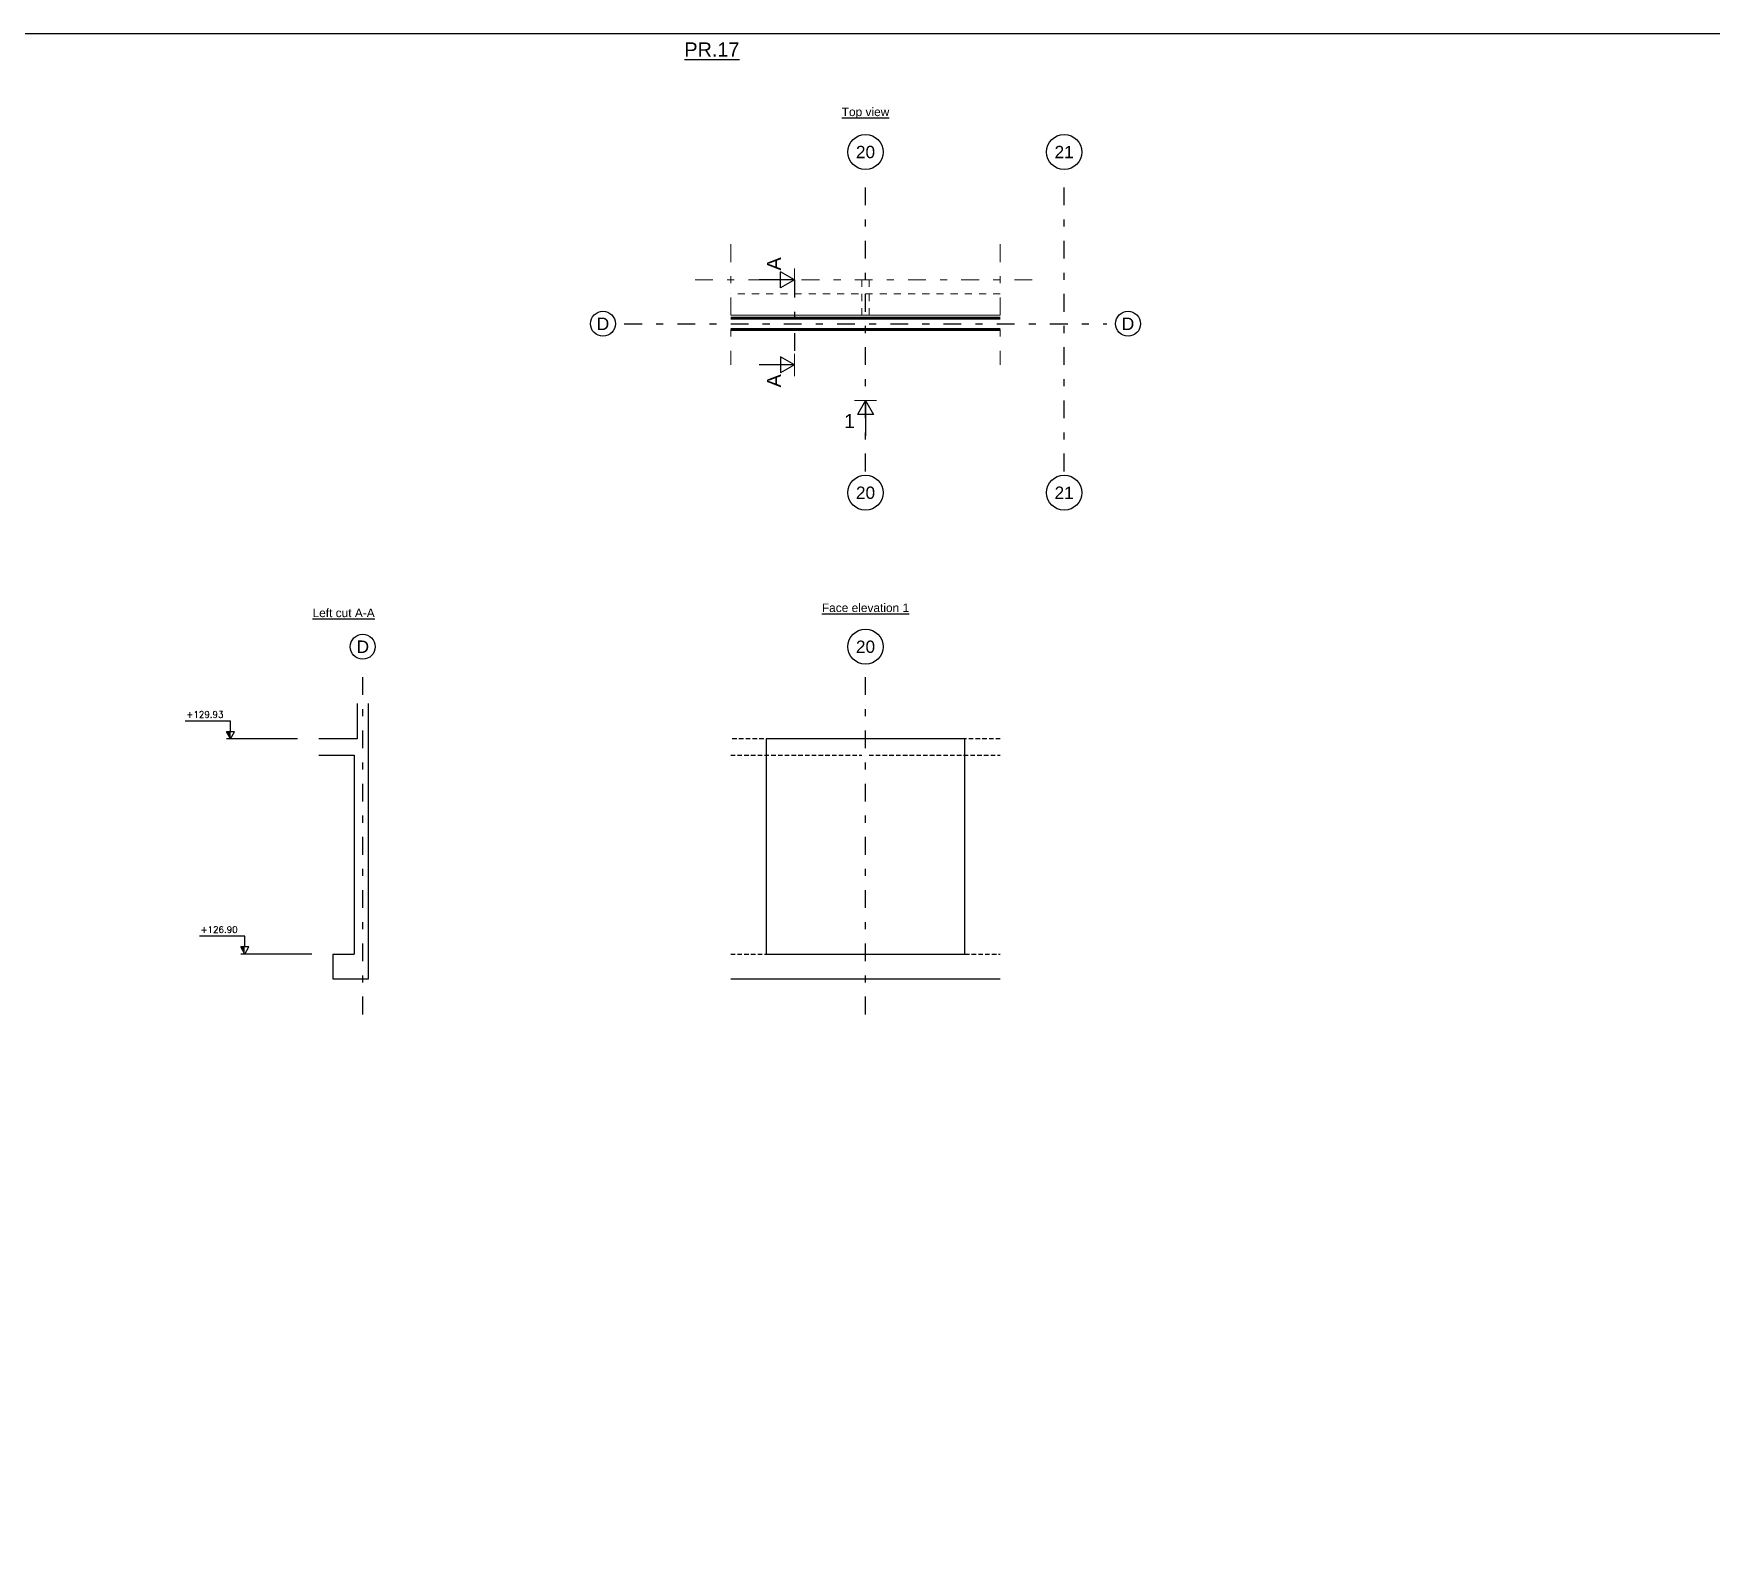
# Model space of a CAD drawing. Header units: millimetres. Extents: x -21776 to 63757, y -7870 to 8483.
# Drawn here: x 31835 to 34200, y -4478 to -2361 of the extents above; entities that cross this region are included whole.
import ezdxf
from ezdxf.enums import TextEntityAlignment as Align

# ---------------------------------------------------------------- set-up
doc = ezdxf.new("R2010")
doc.units = ezdxf.units.MM
for name, pattern in [('CACHE', [9.525, 6.35, -3.175]), ('GrDotted', [0.4, 0.1, -0.1, 0.1, -0.1]), ('GrFeatureAxis', [0.85, 0.25, -0.2, 0.1, -0.2, 0.1])]:
    doc.linetypes.add(name, pattern=pattern)
for name, color, linetype in [('Grid', 7, 'Continuous'), ('K_ENT_M_Building_PR.17', 7, 'Continuous'), ('K_FOT_M_Building_PR.17', 7, 'Continuous'), ('K_FOT_M_Building_V.46', 7, 'Continuous'), ('K_wAL_M_Building_PR.17', 7, 'Continuous'), ('préfa v', 2, 'Continuous'), ('STR_VOI-POT', 6, 'Continuous')]:
    doc.layers.add(name, color=color, linetype=linetype)
doc.styles.add('GrCut', font='swissli.ttf', dxfattribs={"height": 0.2})
doc.styles.add('GrDimensions', font='simplex.shx')
doc.styles.add('GrElevation', font='swissli.ttf', dxfattribs={"height": 0.2})
doc.styles.add('GrGrid', font='ARIAL.TTF', dxfattribs={"height": 0.17})
doc.styles.add('GrTitleDrawing', font='swissli.ttf', dxfattribs={"height": 0.2})

# ---------------------------------------------------------------- blocks, each defined once
blk = doc.blocks.new('World Level Arrow 5_i')
at = {"color": 7, "linetype": 'Continuous', "lineweight": -3, "extrusion": (0, -1.22461e-16, -1)}
for p, q in [((0, 9.43), (0, -0.57)), ((-1, 0.57), (-1, -0.57)), ((0, 0), (-1, 0.57)), ((0, 0), (-1, -0.57))]:
    blk.add_line(p, q, dxfattribs=at)
blk.add_solid([(1, -0.57), (0, 0), (1, 0)], dxfattribs=at)

msp = doc.modelspace()

# ---------------------------------------------------------------- linework, layer by layer
at = {"layer": 'Grid', "color": 4, "linetype": 'GrFeatureAxis', "lineweight": 25, "ltscale": 100}
for p, q in [((33007.60524, -2977.80257), (33007.60524, -2557.80007)), ((33287.60524, -2977.80257), (33287.60524, -2557.80007)), ((32667.60524, -2769.80257), (33347.60524, -2769.80257)), ((32299.0435, -3742.79641), (32299.0435, -3254.79541)), ((33007.60524, -3742.79641), (33007.60524, -3254.79541))]:
    msp.add_line(p, q, dxfattribs=at)
at = {"layer": 'Grid', "color": 1, "linetype": 'Continuous', "lineweight": 25, "ltscale": 100}
for centre, major_axis, start_param, end_param in [((33007.60524, -2527.80007), (17.51464, 17.51464), 5.4977871438, 11.780972451), ((33287.60524, -2527.80007), (17.51464, 17.51464), 5.4977871438, 11.780972451), ((32637.60524, -2769.80257), (12.4308, 12.4308), 5.4977871438, 11.780972451), ((33377.60524, -2769.80257), (12.4308, 12.4308), 5.4977871438, 11.780972451), ((33007.60524, -3007.80257), (17.51464, 17.51464), 5.4977871438, 11.780972451), ((33287.60524, -3007.80257), (17.51464, 17.51464), 5.4977871438, 11.780972451), ((32299.0435, -3224.79541), (-12.4308, 12.4308), 3.926990817, 10.2101761242), ((33007.60524, -3224.79541), (-17.51464, 17.51464), 3.926990817, 10.2101761242)]:
    msp.add_ellipse(centre, major_axis=major_axis, ratio=1, start_param=start_param, end_param=end_param, dxfattribs=at)
at = {"layer": 'K_ENT_M_Building_PR.17', "color": 9, "linetype": 'GrFeatureAxis', "lineweight": 20, "ltscale": 100}
for p, q in [((32817.60524, -2657.80007), (32817.60524, -2827.80257)), ((33197.60524, -2657.80007), (33197.60524, -2827.80257)), ((32767.60524, -2707.80007), (33247.60524, -2707.80007))]:
    msp.add_line(p, q, dxfattribs=at)
at = {"layer": 'K_ENT_M_Building_PR.17', "color": 7, "linetype": 'Continuous', "lineweight": -3, "ltscale": 100}
for p, q in [((32887.60524, -2707.80007), (32857.60524, -2707.80007)), ((32907.60524, -2707.80007), (32887.60524, -2696.45376)), ((32887.60524, -2719.14637), (32887.60524, -2696.45376)), ((32907.60524, -2707.80007), (32887.60524, -2707.80007)), ((32907.60524, -2707.80007), (32887.60524, -2719.14637)), ((33007.60524, -2877.80257), (32996.25893, -2897.80257)), ((33007.60524, -2877.80257), (33018.95154, -2897.80257)), ((33007.60524, -2877.80257), (33007.60524, -2897.80257)), ((33018.95154, -2897.80257), (32996.25893, -2897.80257)), ((33007.60524, -2897.80257), (33007.60524, -2927.80257))]:
    msp.add_line(p, q, dxfattribs=at)
at = {"layer": 'K_ENT_M_Building_PR.17', "color": 7, "linetype": 'Continuous', "lineweight": -3, "ltscale": 100, "extrusion": (0, -1.22461e-16, -1)}
for p, q in [((32887.60524, -2827.80257), (32857.60524, -2827.80257)), ((32907.60524, -2827.80257), (32887.60524, -2816.45626)), ((32887.60524, -2816.45626), (32887.60524, -2839.14887)), ((32907.60524, -2827.80257), (32887.60524, -2827.80257)), ((32907.60524, -2827.80257), (32887.60524, -2839.14887))]:
    msp.add_line(p, q, dxfattribs=at)
at = {"layer": 'K_ENT_M_Building_PR.17', "color": 120, "linetype": 'Continuous', "lineweight": -3}
for p, q in [((32107.71404, -3329.79541), (32048.71404, -3329.79541)), ((32107.71404, -3329.79541), (32048.71404, -3329.79541)), ((32112.71404, -3329.79541), (32107.71404, -3329.79541)), ((32112.71404, -3329.79541), (32107.71404, -3329.79541)), ((32112.71404, -3344.79541), (32112.71404, -3329.79541)), ((32112.71404, -3344.79541), (32112.71404, -3329.79541)), ((32127.71634, -3632.79641), (32068.71634, -3632.79641)), ((32127.71634, -3632.79641), (32068.71634, -3632.79641)), ((32132.71634, -3632.79641), (32127.71634, -3632.79641)), ((32132.71634, -3632.79641), (32127.71634, -3632.79641)), ((32132.71634, -3647.79641), (32132.71634, -3632.79641)), ((32132.71634, -3647.79641), (32132.71634, -3632.79641))]:
    msp.add_line(p, q, dxfattribs=at)
at = {"layer": 'K_ENT_M_Building_PR.17', "color": 7, "linetype": 'Continuous', "lineweight": -3, "ltscale": 100, "const_width": 1.2}
for points in [[(32907.62514, -2723.72527), (32907.58533, -2691.87486)], [(33023.53044, -2877.78266), (32991.68003, -2877.82247)]]:
    msp.add_lwpolyline(points, dxfattribs=at)
at = {"layer": 'K_ENT_M_Building_PR.17', "color": 7, "linetype": 'GrFeatureAxis', "lineweight": -3, "ltscale": 100}
msp.add_lwpolyline([(32907.60524, -2707.80007), (32907.60524, -2827.80257)], dxfattribs=at)
at = {"layer": 'K_ENT_M_Building_PR.17', "color": 7, "linetype": 'Continuous', "lineweight": -3, "ltscale": 100, "extrusion": (0, -1.22461e-16, -1), "const_width": 1.2}
msp.add_lwpolyline([(-32907.62514, -2811.87736), (-32907.58533, -2843.72777)], dxfattribs=at)
at = {"layer": 'K_FOT_M_Building_PR.17', "color": 9, "linetype": 'GrDotted', "lineweight": 15, "ltscale": 100}
msp.add_line((33197.60524, -2727.80242), (32817.60524, -2727.80234), dxfattribs=at)
at = {"layer": 'K_FOT_M_Building_V.46', "color": 4, "linetype": 'Continuous', "ltscale": 100}
msp.add_line((32817.60524, -3692.79641), (33197.60524, -3692.79641), dxfattribs=at)
msp.add_lwpolyline([(33147.60524, -3657.79541), (33147.60524, -3354.79541), (32867.60524, -3354.79541), (32867.60524, -3657.79541)], close=True, dxfattribs=at)
at = {"layer": 'K_wAL_M_Building_PR.17', "color": 9, "linetype": 'GrDotted', "lineweight": 15, "ltscale": 100}
for p, q in [((33002.60524, -2757.80007), (33002.60524, -2707.80007)), ((33012.60524, -2707.80007), (33012.60524, -2757.80007)), ((33012.60524, -2757.80007), (33002.60524, -2757.80007))]:
    msp.add_line(p, q, dxfattribs=at)
at = {"layer": 'K_wAL_M_Building_PR.17', "color": 6, "linetype": 'Continuous', "lineweight": 20, "ltscale": 100}
for p, q in [((32867.60524, -2757.80007), (32817.60524, -2757.80007)), ((33002.60524, -2757.80007), (32867.60524, -2757.80007)), ((33147.60524, -2757.80007), (33012.60524, -2757.80007)), ((33197.60524, -2757.80007), (33147.60524, -2757.80007))]:
    msp.add_line(p, q, dxfattribs=at)
at = {"layer": 'K_wAL_M_Building_PR.17', "color": 6, "linetype": 'Continuous', "lineweight": 60, "ltscale": 100}
for p, q in [((33197.60524, -2761.80257), (32817.60524, -2761.80257)), ((32817.60524, -2777.80257), (33197.60524, -2777.80257))]:
    msp.add_line(p, q, dxfattribs=at)
at = {"layer": 'préfa v', "color": 2, "ltscale": 3}
for p, q in [((32291.0435, -3304.79541), (32291.0435, -3354.79541)), ((32307.0435, -3354.79541), (32307.0435, -3304.79541)), ((32287.03358, -3354.79541), (32237.041, -3354.79541)), ((32291.0435, -3354.79541), (32287.041, -3354.79541)), ((32307.0435, -3657.79541), (32307.0435, -3354.79541)), ((32237.041, -3377.79541), (32287.041, -3377.79541)), ((32287.041, -3377.79541), (32287.041, -3657.79541)), ((32257.0433, -3657.79641), (32287.041, -3657.79541)), ((32257.0433, -3657.79641), (32257.0433, -3692.79641)), ((32307.0435, -3692.79641), (32307.0435, -3657.79641)), ((32257.0433, -3692.79641), (32307.0435, -3692.79641))]:
    msp.add_line(p, q, dxfattribs=at)
at = {"layer": 'STR_VOI-POT', "color": 7, "linetype": 'CACHE'}
for p, q in [((33197.60524, -3354.79541), (32817.60524, -3354.79541)), ((32817.60524, -3377.79541), (33002.60524, -3377.79541)), ((33012.60524, -3377.79541), (33197.60524, -3377.79541)), ((32817.60524, -3657.79541), (32867.60524, -3657.79541)), ((32867.60524, -3657.79541), (33147.60524, -3657.79541)), ((33147.60524, -3657.79541), (33197.60524, -3657.79541))]:
    msp.add_line(p, q, dxfattribs=at)
at = {"layer": 'STR_VOI-POT'}
msp.add_lwpolyline([(-14626.05801, -2360.94219), (63756.79188, -2360.94219), (63756.79188, -6687.41341), (-14626.05801, -6687.41341)], close=True, dxfattribs=at)

# ---------------------------------------------------------------- block references
at = {"layer": 'K_ENT_M_Building_PR.17', "color": 120, "linetype": 'Continuous', "lineweight": -3, "xscale": 10, "yscale": 10, "zscale": 10, "rotation": 270}
for p in [(32112.71404, -3354.79541), (32112.71404, -3354.79541), (32132.71634, -3657.79641), (32132.71634, -3657.79641)]:
    msp.add_blockref('World Level Arrow 5_i', p, dxfattribs=at)

# ---------------------------------------------------------------- texts
at = {"layer": 'Grid', "color": 1, "linetype": 'Continuous', "lineweight": -3, "ltscale": 100, "style": 'GrGrid'}
for s, height, p in [('20', 17.371078, (33007.60524, -2527.80007)), ('21', 17.371078, (33287.60524, -2527.80007)), ('D', 17.57981, (32637.60524, -2769.80257)), ('D', 17.57981, (33377.60524, -2769.80257)), ('20', 17.371078, (33007.60524, -3007.80257)), ('21', 17.371078, (33287.60524, -3007.80257)), ('D', 17.57981, (32299.0435, -3224.79541)), ('20', 17.371078, (33007.60524, -3224.79541))]:
    msp.add_text(s, height=height, dxfattribs=at).set_placement(p, align=Align.MIDDLE_CENTER)
at = {"layer": 'K_ENT_M_Building_PR.17', "color": 7, "linetype": 'Continuous', "lineweight": -3, "ltscale": 100, "attachment_point": 5}
for s, insert, char_height, style in [('{\\LPR.17}', (32791.11302, -2383.39722), 20, 'GrTitleDrawing'), ('\\LTop view', (33007.60524, -2473.03062), 12, 'GrTitleDrawing'), ('{1}', (32985.19545, -2906.84145), 20, 'GrElevation'), ('\\LFace elevation 1', (33007.60524, -3170.02596), 12, 'GrTitleDrawing'), ('\\LLeft cut A-A', (32272.04225, -3177.2156), 12, 'GrTitleDrawing')]:
    msp.add_mtext(s, dxfattribs=dict(at, insert=insert, char_height=char_height, style=style))
at = {"layer": 'K_ENT_M_Building_PR.17', "color": 7, "linetype": 'Continuous', "lineweight": -3, "ltscale": 100, "char_height": 20, "attachment_point": 5, "rotation": 90, "style": 'GrCut'}
for insert in [(32878.56636, -2685.39028), (32878.56636, -2850.21236)]:
    msp.add_mtext('{A}', dxfattribs=dict(at, insert=insert))
at = {"layer": 'K_ENT_M_Building_PR.17', "color": 0, "linetype": 'Continuous', "lineweight": -3, "char_height": 9, "attachment_point": 9, "style": 'GrDimensions'}
for s, insert in [('\\A1;+129.93', (32102.71404, -3324.79541)), ('\\A1;+126.90', (32122.71634, -3627.79641))]:
    msp.add_mtext(s, dxfattribs=dict(at, insert=insert))

doc.saveas('drawing.dxf')
